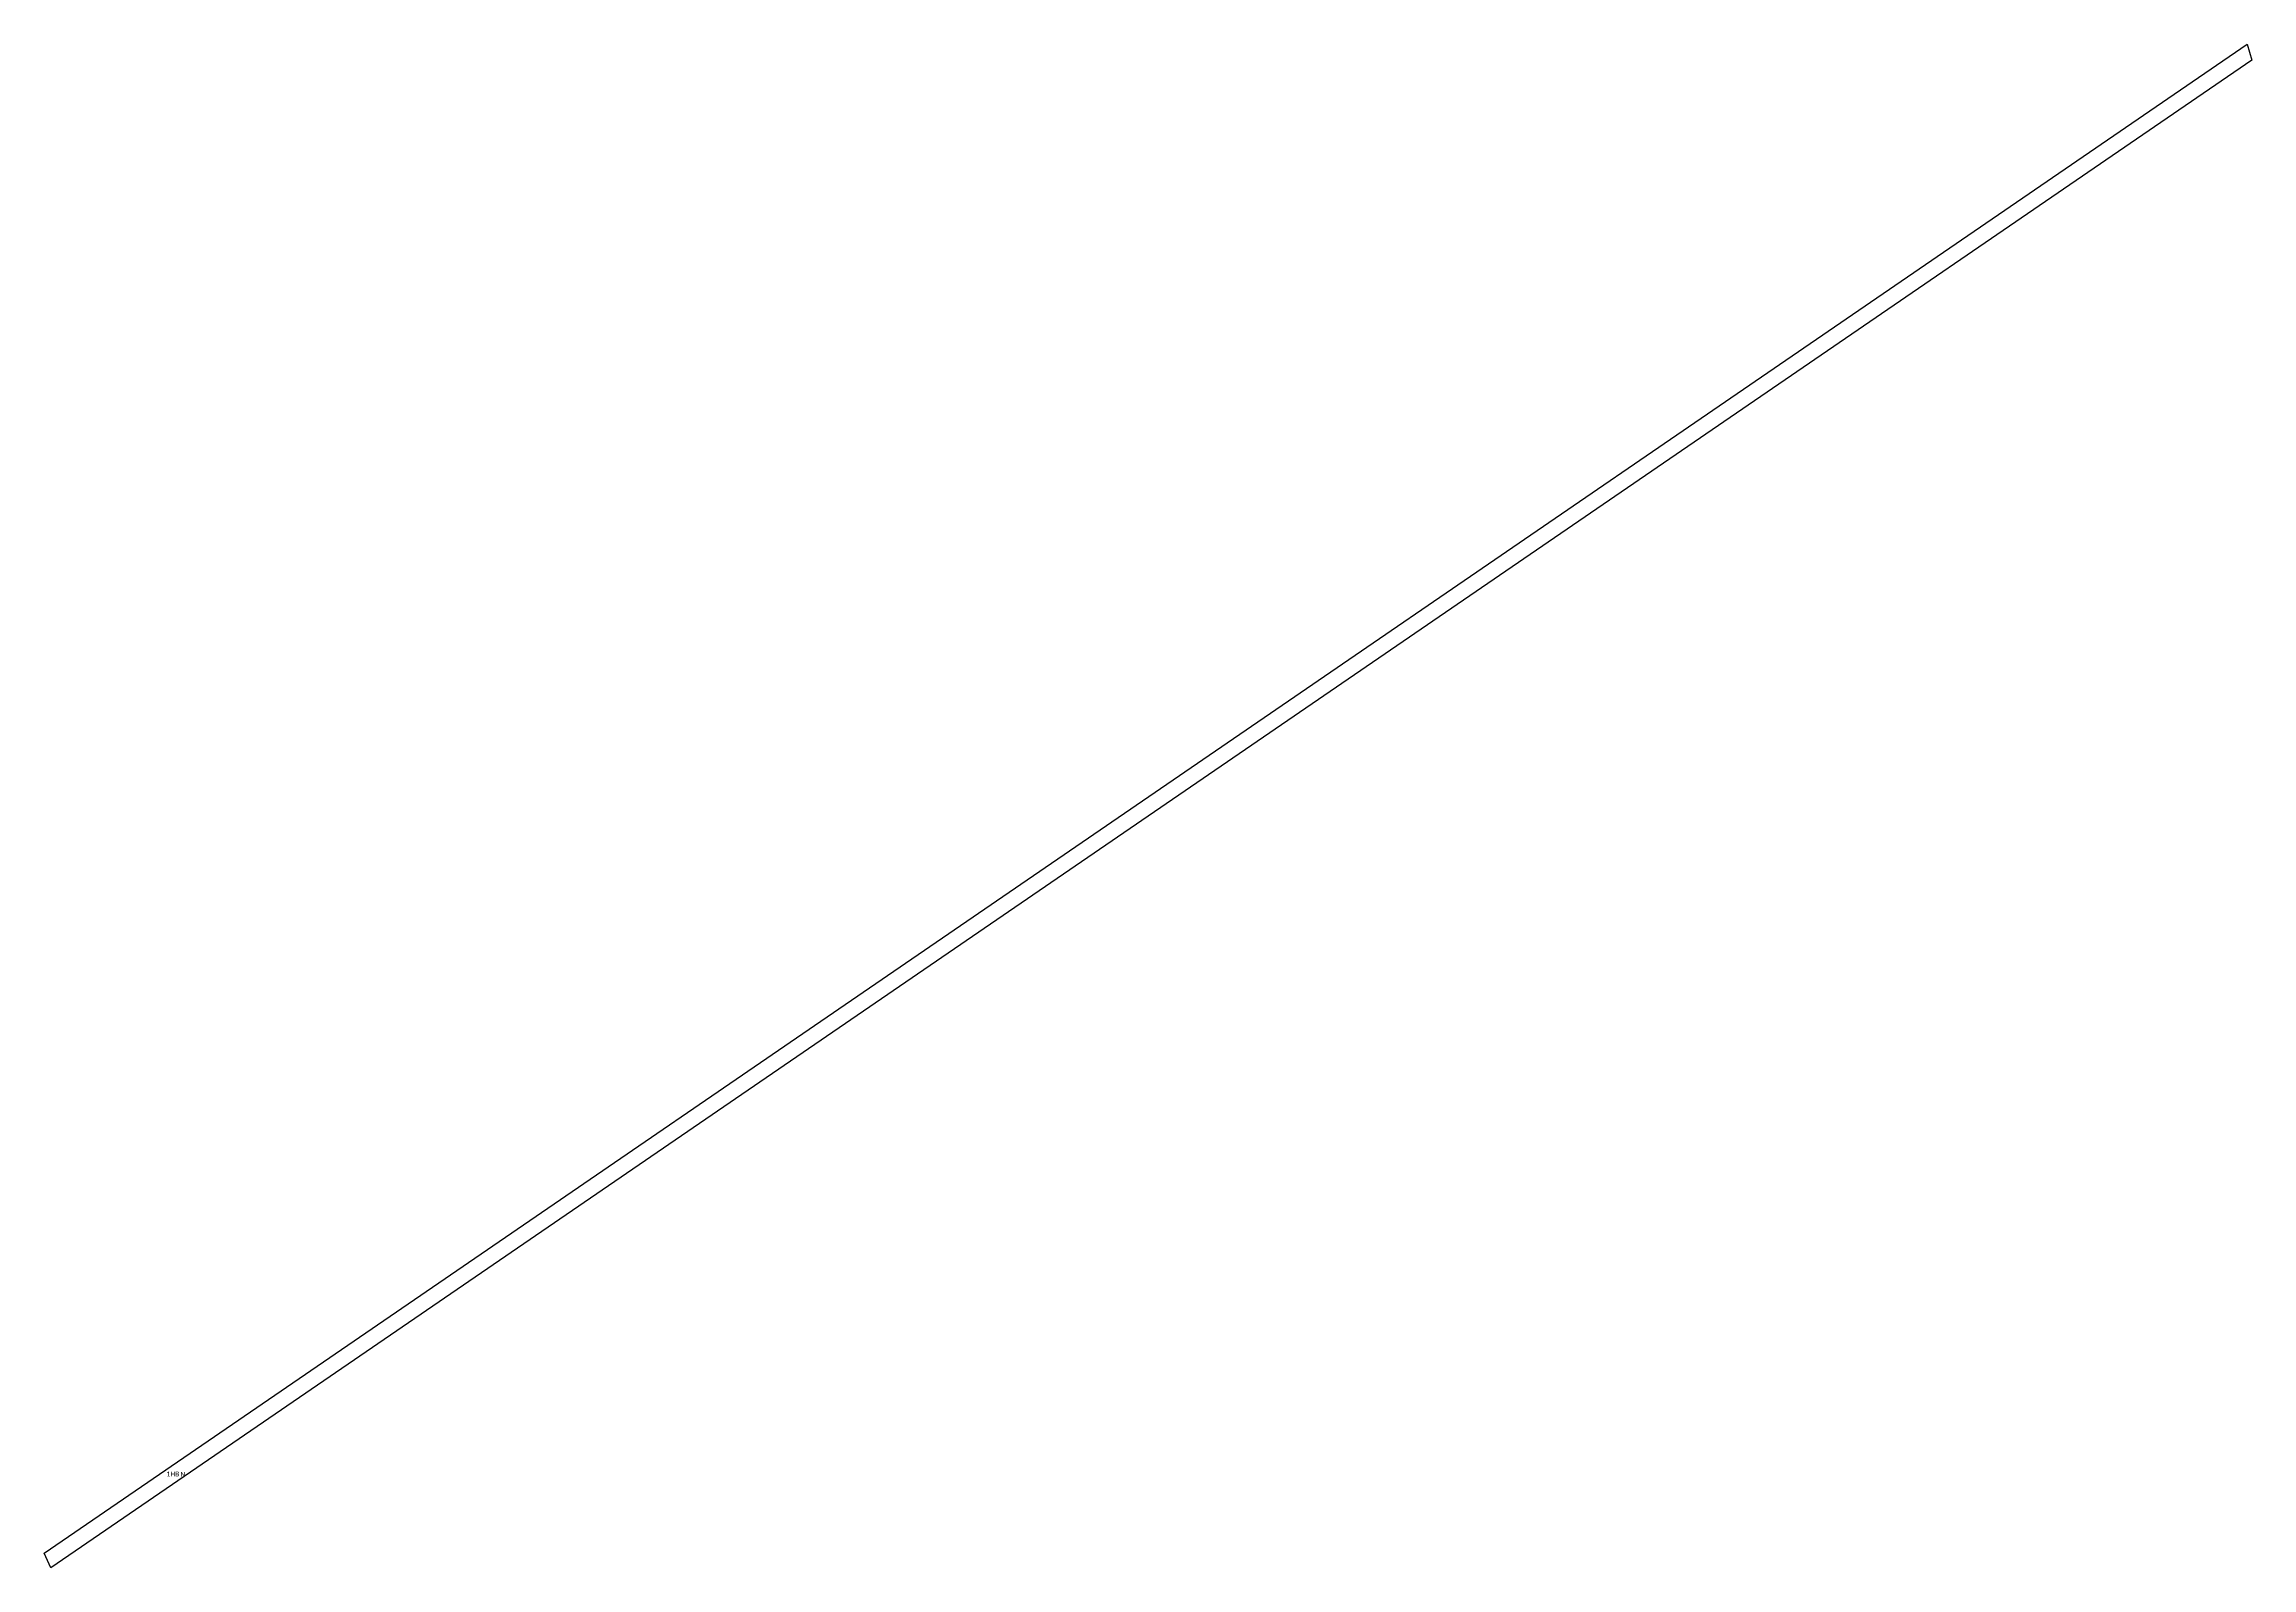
# Model space of a CAD drawing. Extents: x 613800 to 614256, y 647349 to 647663.
import ezdxf

# ---------------------------------------------------------------- set-up
doc = ezdxf.new("R2010")
doc.units = 0
for name, color, linetype in [('_CAT_FOL', 7, 'Continuous'), ('_IMPREJMUIT', 150, 'Continuous'), ('_NR_PARCELA', 50, 'Continuous'), ('_PARCELA_NOU_feb2025', 50, 'Continuous')]:
    doc.layers.add(name, color=color, linetype=linetype)
doc.styles.add('texte', font='')
doc.styles.get('texte').set_extended_font_data('Calibri')

msp = doc.modelspace()

# ---------------------------------------------------------------- linework, layer by layer
at = {"layer": '_PARCELA_NOU_feb2025'}
msp.add_lwpolyline([(614255.63, 647660.17), (613801.85, 647349.37), (613800.44, 647352.39), (614254.67, 647663.46), (614255.63, 647660.17)], close=True, dxfattribs=at)

# ---------------------------------------------------------------- texts
at = {"layer": '_CAT_FOL', "style": 'texte'}
msp.add_text('HB', height=1, dxfattribs=at).set_placement((613826.47, 647368.22))
at = {"layer": '_IMPREJMUIT', "style": 'texte'}
msp.add_text('N', height=1, dxfattribs=at).set_placement((613828.56, 647368.13))
at = {"layer": '_NR_PARCELA', "style": 'texte'}
msp.add_text('1', height=1, dxfattribs=at).set_placement((613825.64, 647368.21))

doc.saveas('drawing.dxf')
